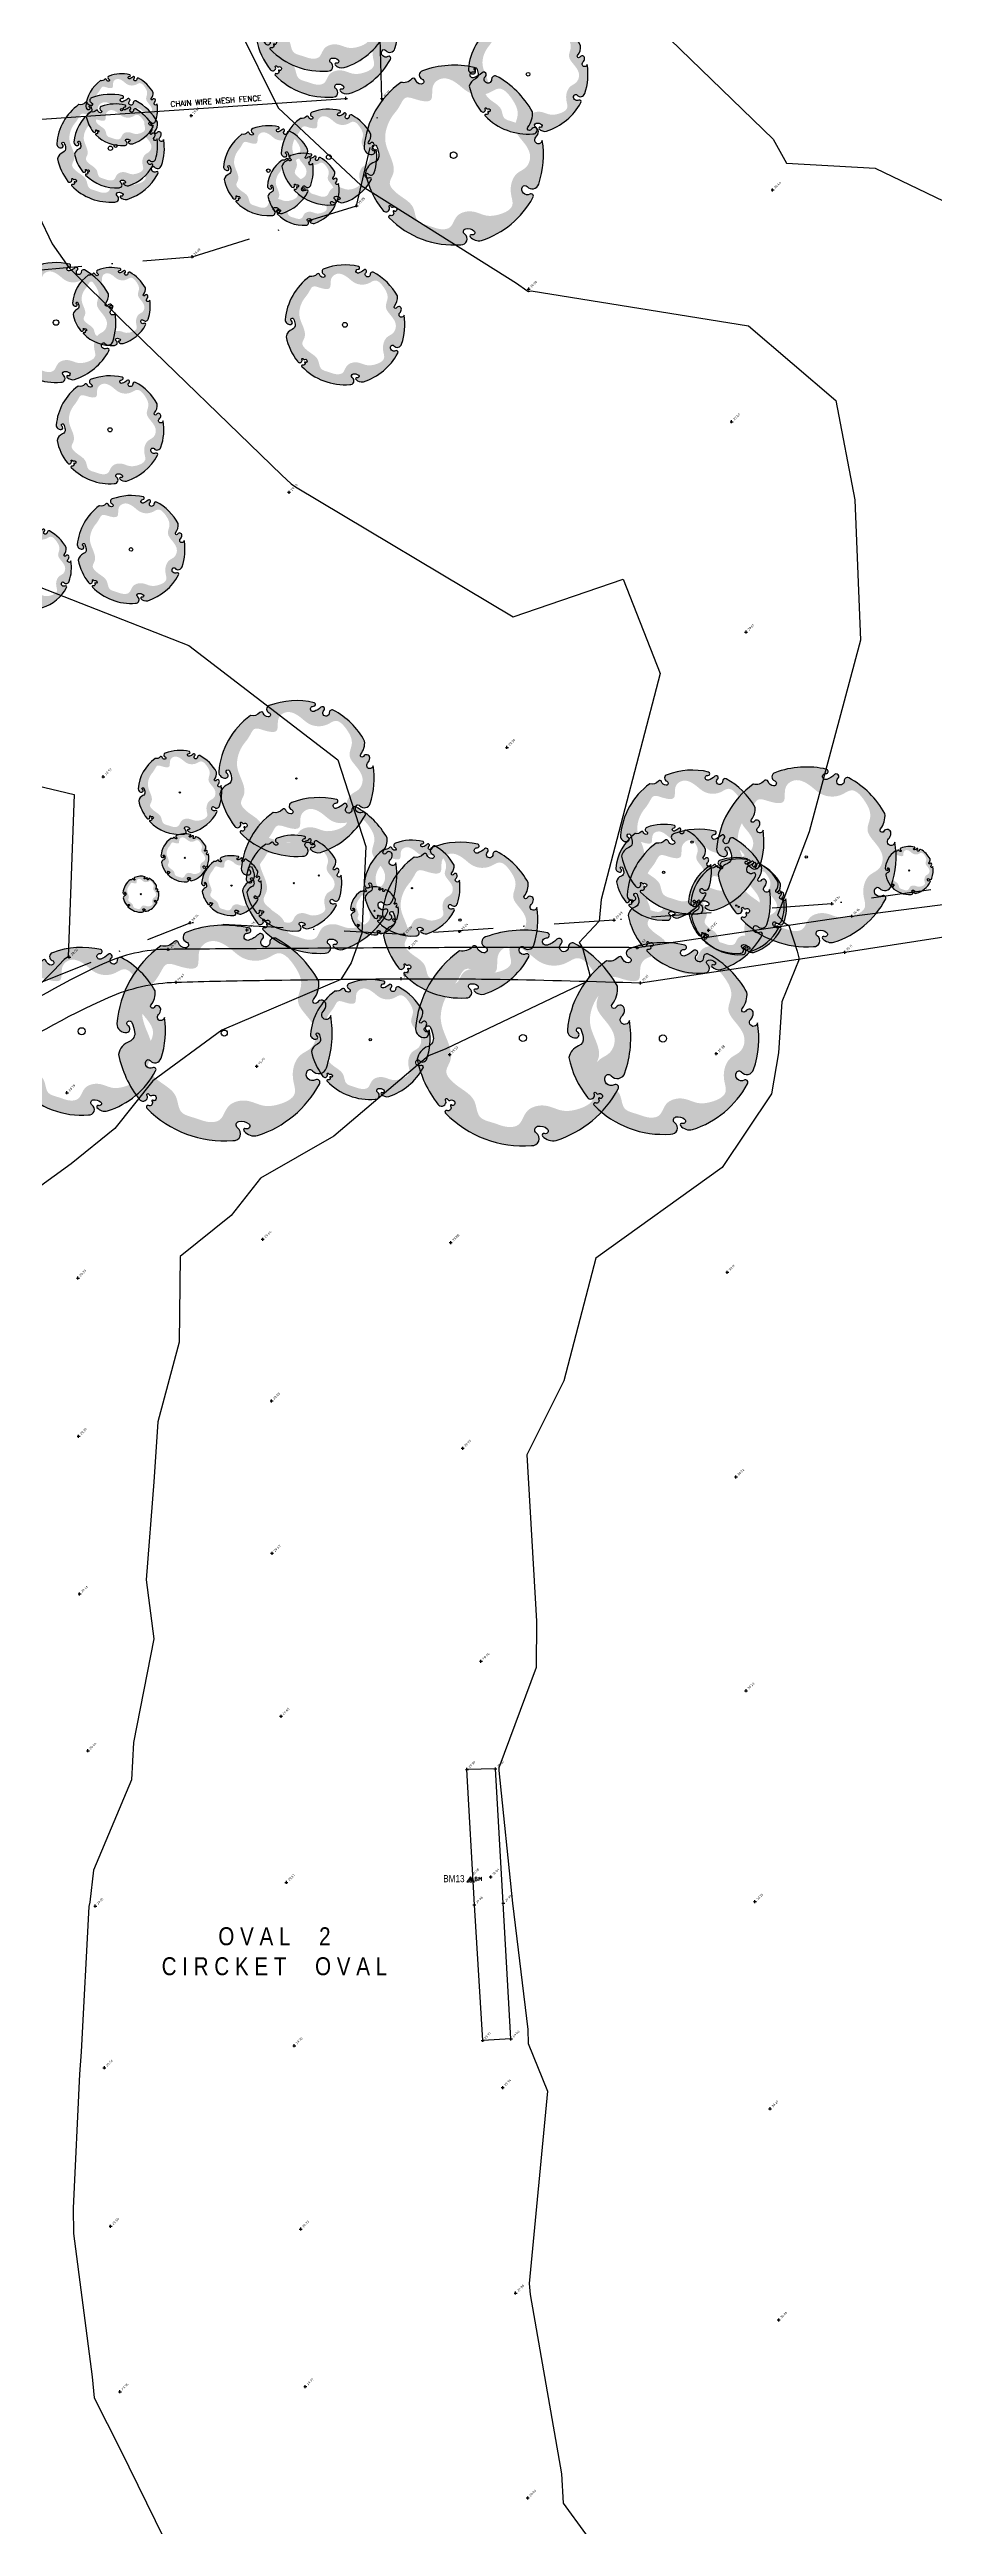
# Model space of a CAD drawing. Header units: metres. Extents: x 245957 to 247358, y 7418632 to 7419642.
# Drawn here: x 246519.8 to 246593.6, y 7418889.8 to 7419096.6 of the extents above; entities that cross this region are included whole.
import ezdxf
from ezdxf.enums import TextEntityAlignment as Align

# ---------------------------------------------------------------- set-up
doc = ezdxf.new("R2010")
doc.units = ezdxf.units.M
doc.linetypes.add('DASHDOT', pattern=[10, 5, -2.5, 0, -2.5])
for name, color, linetype in [('-TEXT', 7, 'Continuous'), ('017_NAIL-L', 8, 'Continuous'), ('104_EXISTING_SURFACE-L', 35, 'Continuous'), ('104_EXISTING_SURFACE-S', 35, 'Continuous'), ('201_SINGLE_TREE-H', 63, 'Continuous'), ('201_SINGLE_TREE-S', 96, 'Continuous'), ('203_GROUP_TREES', 116, 'DASHDOT'), ('203_GROUP_TREES-L', 116, 'DASHDOT'), ('203_GROUP_TREES-S', 116, 'DASHDOT'), ('405_EDGE_FORMATION', 33, 'Continuous'), ('405_EDGE_FORMATION-L', 33, 'Continuous'), ('405_EDGE_FORMATION-S', 33, 'Continuous'), ('903_FENCE', 24, 'FENCELINE'), ('903_FENCE-S', 24, 'Continuous'), ('EX-BENCHMARK', 7, 'Continuous'), ('EX-BENCHMARK_(SLS)', 8, 'Continuous'), ('Surface_Contours_Major', 4, 'Continuous'), ('Surface_Contours_Minor', 253, 'Continuous')]:
    doc.layers.add(name, color=color, linetype=linetype)
doc.styles.add('BOLD', font='ARIALN.TTF')
doc.styles.add('ISO2.5', font='isocp.shx', dxfattribs={"height": 2.5})
doc.styles.get("Standard").update_dxf_attribs({"font": 'SIMPLEX.shx'})
doc.linetypes.add('FENCELINE', pattern='A,0.5,-0.2,["/",Standard,S=0.1,R=0,X=0,Y=-0.05],-0.25', length=0.95)

# ---------------------------------------------------------------- blocks, each defined once
blk = doc.blocks.new('BM')
at = {"color": 0, "linetype": 'Continuous', "lineweight": 13}
for p, q in [((0, 0), (-0.31, -0.44)), ((-0.19, -0.44), (0, 0)), ((0, 0), (-0.06, -0.44)), ((0, 0), (0.19, -0.44)), ((0.31, -0.44), (0, 0)), ((0, 0), (0.06, -0.44)), ((-0.31, -0.44), (-0.19, -0.44)), ((-0.06, -0.44), (0.06, -0.44)), ((0.19, -0.44), (0.31, -0.44)), ((0.47, -0.02), (0.38, -0.02)), ((0.38, -0.02), (0.38, -0.34)), ((0.47, -0.16), (0.38, -0.16)), ((0.38, -0.16), (0.39, -0.16)), ((0.38, -0.34), (0.47, -0.34)), ((0.38, -0.34), (0.39, -0.34)), ((0.52, -0.04), (0.47, -0.02)), ((0.47, -0.16), (0.52, -0.14)), ((0.52, -0.17), (0.47, -0.16)), ((0.47, -0.34), (0.52, -0.33)), ((0.54, -0.09), (0.52, -0.04)), ((0.52, -0.14), (0.54, -0.09)), ((0.55, -0.21), (0.52, -0.17)), ((0.52, -0.33), (0.55, -0.29)), ((0.56, -0.25), (0.55, -0.21)), ((0.55, -0.29), (0.56, -0.25)), ((0.67, -0.34), (0.67, -0.02)), ((0.67, -0.02), (0.78, -0.19)), ((0.78, -0.19), (0.89, -0.02)), ((0.89, -0.02), (0.89, -0.34))]:
    blk.add_line(p, q, dxfattribs=at)
blk = doc.blocks.new('201T')
at = {"layer": '201_SINGLE_TREE-S'}
blk.add_circle((0, 0), 0.5, dxfattribs=at)
blk = doc.blocks.new('201C')
at = {"layer": '201_SINGLE_TREE-H', "transparency": 33554534}
h = blk.add_hatch(color=256, dxfattribs=at)
h.paths.add_polyline_path([(-0.372, -0.334, 0.222926), (0.02, -0.5, 0.770799), (0.044, -0.442, -0.650302), (0.051, -0.412, -0.234737), (0.096, -0.425, -0.847312), (0.082, -0.447, 0.78443), (0.073, -0.458, 0.276934), (0.135, -0.481, 0.193599), (0.431, -0.254, 0.800435), (0.414, -0.234, -0.75216), (0.376, -0.192, -0.528914), (0.401, -0.191, 0.594112), (0.466, -0.18, 0.123805), (0.496, 0.062, -1.41759), (0.461, 0.081, 0.206906), (0.476, 0.113, 0.759729), (0.437, 0.125, -1.073307), (0.419, 0.139, 0.194379), (0.447, 0.223, 0.144612), (0.254, 0.43, 0.53339), (0.228, 0.413, -1.592592), (0.194, 0.429, 1.030038), (0.176, 0.451, -0.10361), (0.131, 0.426, -1.238487), (0.128, 0.459, 0.884725), (0.134, 0.482, 0.147549), (-0.155, 0.475, 0.71725), (-0.158, 0.429, -0.864032), (-0.165, 0.402, -0.310704), (-0.195, 0.427, 0.58143), (-0.217, 0.432, -0.281558), (-0.277, 0.416), (-0.278, 0.416, 0.217121), (-0.496, 0.063), (-0.496, 0.063, 0.440011), (-0.452, 0.021, 0.723973), (-0.444, 0.052, -1.384648), (-0.426, 0.066, -0.051107), (-0.415, 0.022, -0.361502), (-0.441, -0.021, 0.256822), (-0.494, -0.079, 0.116166), (-0.406, -0.291, 0.67803), (-0.368, -0.284, 0.170035), (-0.37, -0.274, -1.054701), (-0.36, -0.27, 0.431903), (-0.347, -0.275, -0.910728), (-0.333, -0.299, -0.42046), (-0.342, -0.298, 1.007885), (-0.348, -0.302, -0.766634), (-0.365, -0.322, 0.938602), (-0.372, -0.334)])
edge = h.paths.add_edge_path(flags=16)
edge.add_spline(control_points=[(-0.318, 0.247), (-0.303, 0.263), (-0.286, 0.289), (-0.256, 0.341), (-0.193, 0.315), (-0.092, 0.286), (-0.116, 0.394), (-0.036, 0.446), (0.039, 0.399), (0.103, 0.33), (0.196, 0.321), (0.278, 0.38), (0.344, 0.296), (0.379, 0.215), (0.33, 0.131), (0.392, 0.059), (0.438, -0.014), (0.405, -0.092), (0.346, -0.109), (0.31, -0.167), (0.306, -0.228), (0.329, -0.309), (0.241, -0.345), (0.165, -0.35), (0.103, -0.314), (0.046, -0.315), (0.005, -0.336), (-0.014, -0.368), (-0.033, -0.407), (-0.093, -0.415), (-0.146, -0.387), (-0.23, -0.366), (-0.225, -0.277), (-0.286, -0.229), (-0.334, -0.194), (-0.374, -0.141), (-0.328, -0.087), (-0.344, -0.001), (-0.387, 0.083), (-0.366, 0.18), (-0.336, 0.227), (-0.318, 0.247)], knot_values=[0, 0, 0, 0, 0.064972, 0.101243, 0.15652, 0.245586, 0.324463, 0.387907, 0.486094, 0.554514, 0.671826, 0.728629, 0.823661, 0.919885, 0.989953, 1.075257, 1.171704, 1.23593, 1.293575, 1.346478, 1.426142, 1.479146, 1.570817, 1.644481, 1.712561, 1.774901, 1.807, 1.846291, 1.885582, 1.928182, 2.007036, 2.074591, 2.151638, 2.226455, 2.293426, 2.340744, 2.397548, 2.47317, 2.587294, 2.673595, 2.754259, 2.754259, 2.754259, 2.754259], degree=3, periodic=0)
at = {"layer": '201_SINGLE_TREE-S'}
blk.add_lwpolyline([(-0.372, -0.334, 0.222926), (0.02, -0.5, 0.770799), (0.044, -0.442, -0.650302), (0.051, -0.412, -0.234737), (0.096, -0.425, -0.847312), (0.082, -0.447, 0.78443), (0.073, -0.458, 0.276934), (0.135, -0.481, 0.193599), (0.431, -0.254, 0.800435), (0.414, -0.234, -0.75216), (0.376, -0.192, -0.528914), (0.401, -0.191, 0.594112), (0.466, -0.18, 0.123805), (0.496, 0.062, -1.41759), (0.461, 0.081, 0.206906), (0.476, 0.113, 0.759729), (0.437, 0.125, -1.073307), (0.419, 0.139, 0.194379), (0.447, 0.223, 0.144612), (0.254, 0.43, 0.53339), (0.228, 0.413, -1.592592), (0.194, 0.429, 1.030038), (0.176, 0.451, -0.10361), (0.131, 0.426, -1.238487), (0.128, 0.459, 0.884725), (0.134, 0.482, 0.147549), (-0.155, 0.475, 0.71725), (-0.158, 0.429, -0.864032), (-0.165, 0.402, -0.310704), (-0.195, 0.427, 0.58143), (-0.217, 0.432, -0.281558), (-0.277, 0.416), (-0.278, 0.416, 0.217121), (-0.496, 0.063), (-0.496, 0.063, 0.440011), (-0.452, 0.021, 0.723973), (-0.444, 0.052, -1.384648), (-0.426, 0.066, -0.051107), (-0.415, 0.022, -0.361502), (-0.441, -0.021, 0.256822), (-0.494, -0.079, 0.116166), (-0.406, -0.291, 0.67803), (-0.368, -0.284, 0.170035), (-0.37, -0.274, -1.054701), (-0.36, -0.27, 0.431903), (-0.347, -0.275, -0.910728), (-0.333, -0.299, -0.42046), (-0.342, -0.298, 1.007885), (-0.348, -0.302, -0.766634), (-0.365, -0.322, 0.938602), (-0.372, -0.334)], format="xyb", dxfattribs=at)
blk = doc.blocks.new('CROSS')
at = {"color": 0, "linetype": 'Continuous'}
for p, q in [((-0.5, 0), (0.5, 0)), ((0, -0.5), (0, 0.5))]:
    blk.add_line(p, q, dxfattribs=at)

msp = doc.modelspace()

# ---------------------------------------------------------------- linework, layer by layer
at = {"layer": '203_GROUP_TREES'}
for p, q in [((246547.48, 7419092.48), (246546.25, 7419134.77)), ((246545.37, 7419083.53), (246547.48, 7419092.48)), ((246531.66, 7419079.28), (246545.37, 7419083.53)), ((246517.47, 7419078.05), (246531.66, 7419079.28)), ((246603.28, 7419027.82), (246585.03, 7419025.27)), ((246585.03, 7419025.27), (246566.85, 7419023.9)), ((246509.22, 7419014.76), (246531.48, 7419023.68)), ((246549.33, 7419022.7), (246531.48, 7419023.68)), ((246566.85, 7419023.9), (246549.33, 7419022.7))]:
    msp.add_line(p, q, dxfattribs=at)
at = {"layer": '405_EDGE_FORMATION'}
for p, q in [((246586.69, 7419024.23), (246605.5, 7419026.63)), ((246586.69, 7419024.23), (246568.78, 7419021.6)), ((246586.09, 7419021.22), (246606.31, 7419024.36)), ((246569.05, 7419018.66), (246586.09, 7419021.22)), ((246556.96, 7418953.05), (246554.58, 7418953)), ((246555.2, 7418941.69), (246554.58, 7418953)), ((246557.61, 7418941.83), (246556.96, 7418953.05)), ((246555.9, 7418930.38), (246555.2, 7418941.69)), ((246558.25, 7418930.51), (246557.61, 7418941.83)), ((246558.25, 7418930.51), (246555.9, 7418930.38))]:
    msp.add_line(p, q, dxfattribs=at)
for points in [[(246568.78, 7419021.6, 0.000758), (246557.59, 7419021.61, 0.001087), (246549.79, 7419021.59, 0.000474), (246537.53, 7419021.52, 0.000739), (246529.66, 7419021.46, 0.105719), (246524.19, 7419020.23, 0.049147), (246513.86, 7419014.19)], [(246514.56, 7419011.75, -0.047952), (246524.68, 7419017.44, -0.097194), (246530.31, 7419018.72, -0.003355), (246537.73, 7419018.88, -0.002187), (246549.1, 7419019, -0.005951), (246557.35, 7419018.96, -0.004191), (246569.05, 7419018.66)]]:
    msp.add_lwpolyline(points, format="xyb", dxfattribs=at)
at = {"layer": '903_FENCE', "ltscale": 20}
msp.add_line((246507.46, 7419089.96), (246544.48, 7419092.49), dxfattribs=at)
at = {"layer": 'Surface_Contours_Major'}
for points, elevation in [([(246535.47, 7419098.48), (246538.82, 7419091.71), (246545.76, 7419085.21), (246558.7, 7419077.07), (246559.58, 7419076.45), (246559.72, 7419076.36), (246559.94, 7419076.44), (246578.07, 7419073.5), (246585.35, 7419067.27), (246586.95, 7419058.98), (246587.42, 7419047.26), (246583.14, 7419031.27), (246580.48, 7419024.3), (246581.08, 7419023.68), (246581.44, 7419023.46), (246582.12, 7419021.31), (246582.3, 7419020.65), (246580.86, 7419017.08), (246580.56, 7419012.81), (246579.98, 7419009.4), (246575.86, 7419003.24), (246565.34, 7418995.68), (246562.65, 7418985.43), (246559.57, 7418979.26), (246560.39, 7418965.38), (246560.35, 7418961.52), (246557.25, 7418953.14), (246557.23, 7418952.92), (246558.39, 7418941.84), (246559.66, 7418931.3), (246559.68, 7418930.12), (246561.3, 7418926.15), (246559.76, 7418910.1), (246559.86, 7418909.17), (246562.48, 7418894.2), (246562.62, 7418891.76), (246570.07, 7418881.52)], 30), ([(246514.62, 7419053.38), (246531.38, 7419046.81), (246543.81, 7419037.29), (246546.15, 7419030.05), (246545.82, 7419022.81), (246544.93, 7419020.33), (246544.05, 7419018.93), (246534.14, 7419014.72), (246528.38, 7419010.49), (246525.2, 7419006.5), (246521.56, 7419003.56), (246515.88, 7418999.43)], 29)]:
    msp.add_lwpolyline(points, dxfattribs=dict(at, elevation=elevation))
at = {"layer": 'Surface_Contours_Minor'}
for points, elevation in [([(246525.4, 7419210.42), (246525.83, 7419209.09), (246526.01, 7419207.11), (246530.1, 7419187.91), (246531.11, 7419183.06), (246535.24, 7419169.04), (246535.98, 7419163.9), (246534.99, 7419157.37), (246539.8, 7419136.48), (246540.01, 7419135.51), (246541.67, 7419131.04), (246544.18, 7419127.74), (246560.66, 7419108.2), (246560.75, 7419106.67), (246562.74, 7419106.29), (246570.66, 7419098.25), (246580.13, 7419089.08), (246581.23, 7419087.09), (246588.62, 7419086.68), (246602.93, 7419079.79)], 30.5), ([(246515.4, 7419089.91), (246519.97, 7419080.36), (246521.37, 7419078.39), (246525.81, 7419073.96), (246539.15, 7419061.05), (246539.91, 7419060.33), (246540.28, 7419060.07), (246558.43, 7419049.23), (246567.6, 7419052.36), (246570.69, 7419044.48), (246565.78, 7419025.62), (246565.62, 7419023.81), (246563.95, 7419022.04), (246564.21, 7419021.6), (246564.84, 7419019.3), (246564.54, 7419018.74), (246552.83, 7419013.16), (246551.36, 7419012.57), (246543.47, 7419005.86), (246537.37, 7419002.35), (246534.9, 7418999.25), (246530.66, 7418995.81), (246530.57, 7418988.67), (246528.79, 7418982.02), (246528.46, 7418977.01), (246527.83, 7418968.83), (246528.45, 7418963.9), (246526.76, 7418955.24), (246526.59, 7418952.15), (246523.43, 7418944.59), (246523.11, 7418941.93), (246523.05, 7418941.57), (246522.41, 7418929.42), (246522.26, 7418927.57), (246521.72, 7418916.37), (246521.75, 7418914.26), (246523.31, 7418902.3), (246523.49, 7418900.55), (246525.64, 7418896.27), (246530.78, 7418885.82)], 29.5), ([(246501.87, 7419039.15), (246521.82, 7419034.39), (246521.31, 7419020.83), (246521.26, 7419020.8), (246520.99, 7419020.61), (246520.13, 7419019.7), (246514.27, 7419013.93)], 28.5)]:
    msp.add_lwpolyline(points, dxfattribs=dict(at, elevation=elevation))

# ---------------------------------------------------------------- block references
at = {"layer": '104_EXISTING_SURFACE-S', "xscale": 0.25, "yscale": 0.25, "zscale": 0.25}
for p in [(246531.58, 7419091.06), (246580.08, 7419084.85), (246559.73, 7419076.58), (246576.66, 7419065.5), (246539.74, 7419059.61), (246577.87, 7419047.94), (246557.91, 7419038.32), (246524.24, 7419035.87), (246536.23, 7419023.08), (246553.97, 7419022.95), (246574.73, 7419023.06), (246521.41, 7419020.82), (246537.04, 7419011.7), (246553.14, 7419012.67), (246575.38, 7419012.76), (246521.21, 7419009.49), (246537.55, 7418997.26), (246553.23, 7418996.98), (246522.13, 7418994.02), (246576.29, 7418994.51), (246538.29, 7418983.76), (246522.18, 7418980.81), (246554.23, 7418979.82), (246577.01, 7418977.42), (246538.33, 7418971.05), (246522.27, 7418967.65), (246555.75, 7418962.03), (246577.86, 7418959.57), (246539.07, 7418957.45), (246522.96, 7418954.56), (246539.52, 7418943.58), (246556.56, 7418944.03), (246523.57, 7418941.6), (246578.6, 7418941.97), (246540.18, 7418929.94), (246524.34, 7418928.1), (246557.56, 7418926.45), (246579.87, 7418924.68), (246524.85, 7418914.87), (246540.71, 7418914.64), (246558.64, 7418909.29), (246580.59, 7418907.06), (246525.63, 7418901.06), (246541.09, 7418901.49), (246559.65, 7418892.2)]:
    msp.add_blockref('CROSS', p, dxfattribs=at)
at = {"layer": '201_SINGLE_TREE-S', "rotation": 2.3}
for name, p, xscale, yscale, zscale in [('201C', (246542.48, 7419100.76), 12, 12, 12), ('201C', (246542.9, 7419098.59), 12, 12, 12), ('201C', (246559.68, 7419094.51), 10, 10, 10), ('201C', (246525.77, 7419091.55), 6, 6, 6), ('201C', (246553.47, 7419087.76), 15, 15, 15), ('201T', (246559.68, 7419094.51), 0.3, 0.3, 0.3), ('201C', (246524.84, 7419088.33), 9, 9, 9), ('201C', (246525.28, 7419088.53), 7, 7, 7), ('201T', (246525.77, 7419091.55), 0.2, 0.2, 0.2), ('201C', (246538.01, 7419086.46), 7.5, 7.5, 7.5), ('201C', (246543.06, 7419087.59), 8, 8, 8), ('201T', (246524.84, 7419088.33), 0.35, 0.35, 0.35), ('201T', (246525.28, 7419088.53), 0.25, 0.25, 0.25), ('201C', (246540.92, 7419084.91), 6, 6, 6), ('201T', (246538.01, 7419086.46), 0.3, 0.3, 0.3), ('201T', (246543.06, 7419087.59), 0.4, 0.4, 0.4), ('201T', (246553.47, 7419087.76), 0.55, 0.55, 0.55), ('201T', (246540.92, 7419084.91), 0.3, 0.3, 0.3), ('201C', (246520.3, 7419073.78), 10, 10, 10), ('201C', (246524.91, 7419075.12), 6.5, 6.5, 6.5), ('201C', (246544.4, 7419073.59), 10, 10, 10), ('201T', (246520.3, 7419073.78), 0.45, 0.45, 0.45), ('201T', (246524.91, 7419075.12), 0.25, 0.25, 0.25), ('201T', (246544.4, 7419073.59), 0.4, 0.4, 0.4), ('201C', (246524.8, 7419064.83), 9, 9, 9), ('201T', (246524.8, 7419064.83), 0.35, 0.35, 0.35), ('201C', (246526.56, 7419054.84), 9, 9, 9), ('201C', (246518.09, 7419053.31), 7, 7, 7), ('201T', (246526.56, 7419054.84), 0.3, 0.3, 0.3), ('201C', (246540.35, 7419035.72), 13, 13, 13), ('201C', (246530.63, 7419034.56), 7, 7, 7), ('201C', (246573.36, 7419030.42), 12, 12, 12), ('201C', (246582.88, 7419029.18), 15, 15, 15), ('201T', (246530.63, 7419034.56), 0.1, 0.1, 0.1), ('201C', (246542.23, 7419027.63), 13, 13, 13), ('201T', (246540.35, 7419035.72), 0.1, 0.1, 0.1), ('201C', (246531.05, 7419029.1), 4, 4, 4), ('201C', (246540.14, 7419026.99), 8, 8, 8), ('201C', (246550, 7419026.57), 8, 8, 8), ('201C', (246554, 7419023.9), 13, 13, 13), ('201C', (246570.98, 7419027.89), 8, 8, 8), ('201C', (246573.91, 7419025.48), 12, 12, 12), ('201T', (246573.36, 7419030.42), 0.2, 0.2, 0.2), ('201T', (246531.05, 7419029.1), 0.1, 0.1, 0.1), ('201C', (246534.94, 7419026.78), 5, 5, 5), ('201C', (246577.05, 7419025.12), 8, 8, 8), ('201C', (246577.24, 7419025.01), 8, 8, 8), ('201T', (246582.88, 7419029.18), 0.2, 0.2, 0.2), ('201C', (246591.47, 7419028.04), 4, 4, 4), ('201C', (246527.38, 7419026.06), 3, 3, 3), ('201T', (246527.38, 7419026.06), 0.1, 0.1, 0.1), ('201T', (246534.94, 7419026.78), 0.1, 0.1, 0.1), ('201T', (246540.14, 7419026.99), 0.1, 0.1, 0.1), ('201T', (246542.23, 7419027.63), 0.1, 0.1, 0.1), ('201C', (246546.87, 7419024.68), 4, 4, 4), ('201T', (246550, 7419026.57), 0.1, 0.1, 0.1), ('201T', (246570.98, 7419027.89), 0.2, 0.2, 0.2), ('201T', (246591.47, 7419028.04), 0.1, 0.1, 0.1), ('201T', (246546.87, 7419024.68), 0.1, 0.1, 0.1), ('201T', (246554, 7419023.9), 0.2, 0.2, 0.2), ('201T', (246573.91, 7419025.48), 0.2, 0.2, 0.2), ('201T', (246577.05, 7419025.12), 0.1, 0.1, 0.1), ('201T', (246577.24, 7419025.01), 0.1, 0.1, 0.1), ('201C', (246522.44, 7419014.62), 14, 14, 14), ('201C', (246534.34, 7419014.47), 18, 18, 18), ('201C', (246559.25, 7419014.06), 18, 18, 18), ('201C', (246570.93, 7419014.02), 16, 16, 16), ('201C', (246546.51, 7419013.93), 10, 10, 10), ('201T', (246522.44, 7419014.62), 0.6, 0.6, 0.6), ('201T', (246534.34, 7419014.47), 0.5, 0.5, 0.5), ('201T', (246546.51, 7419013.93), 0.2, 0.2, 0.2), ('201T', (246559.25, 7419014.06), 0.6, 0.6, 0.6), ('201T', (246570.93, 7419014.02), 0.6, 0.6, 0.6)]:
    msp.add_blockref(name, p, dxfattribs=dict(at, xscale=xscale, yscale=yscale, zscale=zscale))
at = {"layer": '203_GROUP_TREES-S', "xscale": 0.25, "yscale": 0.25, "zscale": 0.25}
for p in [(246547.48, 7419092.48), (246545.37, 7419083.53), (246531.66, 7419079.28), (246566.85, 7419023.9), (246585.03, 7419025.27), (246531.48, 7419023.68), (246549.33, 7419022.7)]:
    msp.add_blockref('CROSS', p, dxfattribs=at)
at = {"layer": '405_EDGE_FORMATION-S', "xscale": 0.25, "yscale": 0.25, "zscale": 0.25}
for p in [(246586.69, 7419024.23), (246529.66, 7419021.46), (246549.79, 7419021.59), (246568.78, 7419021.6), (246586.09, 7419021.22), (246530.31, 7419018.72), (246549.1, 7419019), (246569.05, 7419018.66), (246554.58, 7418953), (246556.96, 7418953.05), (246555.2, 7418941.69), (246557.61, 7418941.83), (246555.9, 7418930.38), (246558.25, 7418930.51)]:
    msp.add_blockref('CROSS', p, dxfattribs=at)
at = {"layer": '903_FENCE-S', "xscale": 0.25, "yscale": 0.25, "zscale": 0.25}
msp.add_blockref('CROSS', (246544.48, 7419092.49), dxfattribs=at)
at = {"layer": 'EX-BENCHMARK_(SLS)'}
msp.add_blockref('BM', (246554.89, 7418944.04), dxfattribs=at)

# ---------------------------------------------------------------- texts
at = {"layer": '-TEXT'}
msp.add_text('CHAIN WIRE MESH FENCE', height=0.45, rotation=3.9107, dxfattribs=at).set_placement((246533.65, 7419092.27), align=Align.MIDDLE_CENTER)
at = {"layer": '-TEXT', "style": 'BOLD'}
for s, p in [('O V A L     2', (246538.52, 7418938.33)), ('C I R C K E T     O V A L', (246538.52, 7418935.83))]:
    msp.add_text(s, height=1.5, dxfattribs=at).set_placement(p, align=Align.CENTER)
at = {"layer": '017_NAIL-L', "style": 'ISO2.5'}
msp.add_text('29.98', height=0.2, rotation=45, dxfattribs=at).set_placement((246555.06, 7418944.21), align=Align.MIDDLE_LEFT)
at = {"layer": '104_EXISTING_SURFACE-L', "style": 'ISO2.5'}
for s, p in [('29.81', (246531.74, 7419091.23)), ('30.44', (246580.24, 7419085.01)), ('30.00', (246559.9, 7419076.74)), ('29.69', (246576.83, 7419065.67)), ('29.49', (246539.91, 7419059.78)), ('29.61', (246578.04, 7419048.11)), ('29.30', (246558.07, 7419038.49)), ('28.59', (246524.41, 7419036.04)), ('28.75', (246536.4, 7419023.25)), ('29.24', (246554.14, 7419023.11)), ('29.82', (246574.9, 7419023.23)), ('28.50', (246521.58, 7419020.99)), ('29.25', (246537.21, 7419011.87)), ('29.53', (246553.31, 7419012.84)), ('29.88', (246575.55, 7419012.92)), ('28.79', (246521.38, 7419009.65)), ('29.64', (246537.72, 7418997.43)), ('29.88', (246553.4, 7418997.14)), ('30.11', (246576.46, 7418994.68)), ('29.33', (246522.29, 7418994.19)), ('29.65', (246538.45, 7418983.93)), ('29.39', (246522.34, 7418980.98)), ('29.93', (246554.39, 7418979.99)), ('30.22', (246577.18, 7418977.58)), ('29.67', (246538.5, 7418971.22)), ('29.41', (246522.44, 7418967.82)), ('29.94', (246555.92, 7418962.2)), ('30.23', (246578.03, 7418959.74)), ('29.65', (246539.23, 7418957.61)), ('29.45', (246523.12, 7418954.72)), ('29.67', (246539.69, 7418943.75)), ('30.00', (246556.73, 7418944.2)), ('29.51', (246523.74, 7418941.77)), ('30.26', (246578.77, 7418942.14)), ('29.70', (246540.34, 7418930.11)), ('29.56', (246524.51, 7418928.26)), ('29.94', (246557.73, 7418926.62)), ('30.27', (246580.04, 7418924.85)), ('29.59', (246525.02, 7418915.04)), ('29.73', (246540.88, 7418914.81)), ('29.98', (246558.81, 7418909.46)), ('30.26', (246580.76, 7418907.23)), ('29.77', (246541.26, 7418901.65)), ('29.56', (246525.8, 7418901.23)), ('29.96', (246559.82, 7418892.36))]:
    msp.add_text(s, height=0.2, rotation=45, dxfattribs=at).set_placement(p, align=Align.MIDDLE_LEFT)
at = {"layer": '203_GROUP_TREES-L', "style": 'ISO2.5'}
for s, p in [('30.23', (246547.64, 7419092.64)), ('29.95', (246545.53, 7419083.7)), ('29.68', (246531.82, 7419079.44)), ('28.74', (246531.65, 7419023.85)), ('29.53', (246567.01, 7419024.07)), ('30.14', (246585.2, 7419025.44)), ('29.09', (246549.49, 7419022.87))]:
    msp.add_text(s, height=0.2, rotation=45, dxfattribs=at).set_placement(p, align=Align.MIDDLE_LEFT)
at = {"layer": '405_EDGE_FORMATION-L', "style": 'ISO2.5'}
for s, p in [('30.16', (246586.85, 7419024.4)), ('28.56', (246529.83, 7419021.62)), ('29.10', (246549.96, 7419021.76)), ('29.63', (246568.95, 7419021.77)), ('30.11', (246586.26, 7419021.39)), ('28.67', (246530.48, 7419018.88)), ('29.12', (246549.27, 7419019.17)), ('29.61', (246569.22, 7419018.83)), ('29.99', (246554.75, 7418953.17)), ('30.00', (246557.13, 7418953.22)), ('29.98', (246555.36, 7418941.86)), ('29.99', (246557.78, 7418942)), ('29.97', (246556.06, 7418930.54)), ('29.98', (246558.42, 7418930.68))]:
    msp.add_text(s, height=0.2, rotation=45, dxfattribs=at).set_placement(p, align=Align.MIDDLE_LEFT)
at = {"layer": 'EX-BENCHMARK', "color": 2, "style": 'BOLD'}
msp.add_text('BM13', height=0.595, dxfattribs=at).set_placement((246553.49, 7418943.89), align=Align.MIDDLE)

doc.saveas('drawing.dxf')
